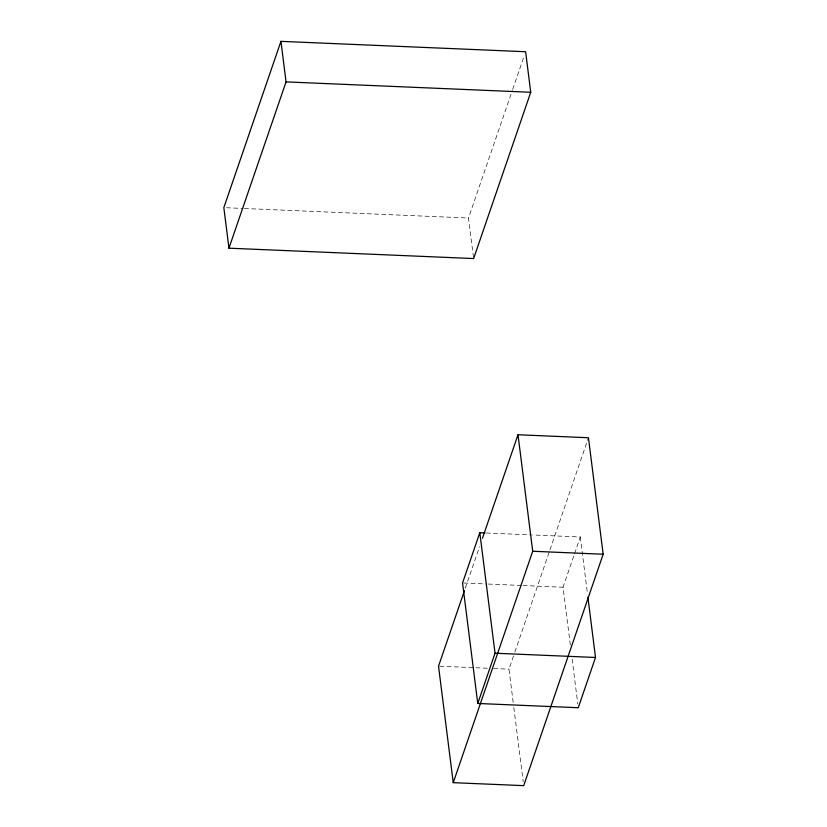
<?xml version="1.0" encoding="UTF-8"?>
<svg xmlns="http://www.w3.org/2000/svg" width="827" height="827" viewBox="0 0 827 827"><rect width="100%" height="100%" fill="white"/><g stroke="black" fill="none" stroke-linecap="round" stroke-linejoin="round"><path stroke-width="0.62" stroke-dasharray="4.13 3.1" d="M473.468 257.29L468.506 218.018L512.275 90.567M512.688 89.357L523.946 56.587M465.291 588.214L479.515 546.802M513.185 702.433L508.977 669.146L514.415 653.32M514.839 652.1L549.552 551.009M549.965 549.79L588.028 438.951M570.33 644.915L563.042 587.232L574.134 554.927M574.548 553.728L580.296 536.981L532.629 534.955M226.412 207.742L243.148 208.456M244.441 208.507L468.506 218.018M486.245 532.991L531.337 534.904M463.833 583.025L487.031 584.007M488.312 584.058L521.816 585.485M523.098 585.537L563.042 587.232M439.809 666.221L488.478 668.278M493.605 668.495L508.977 669.146M580.296 536.981L587.418 593.383M572.108 659.016L577.773 703.88M513.825 707.561L523.212 781.804"/><path stroke-width="1.24" d="M280.942 41.35L223.838 207.639L228.955 248.183L473.633 258.562L530.738 92.273L525.61 51.729L280.942 41.35L286.059 81.894L228.955 248.183M484.963 532.939L479.805 532.722L462.551 582.963L477.768 703.467L578.259 707.726L595.512 657.475L587.904 597.228M464.454 590.643L438.527 666.159L453.237 782.662L523.698 785.65L603.162 554.235L588.452 437.741L518.002 434.754L482.441 538.274M477.768 703.467L495.032 653.216L479.805 532.722M453.237 782.662L532.712 551.247L518.002 434.754M286.059 81.894L530.738 92.273M532.712 551.247L603.162 554.235M495.032 653.216L595.512 657.475"/></g></svg>
